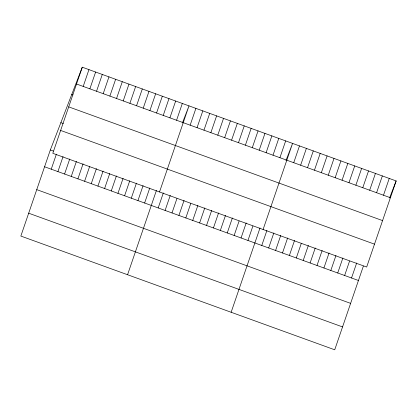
<?xml version="1.0" encoding="UTF-8"?>
<svg xmlns="http://www.w3.org/2000/svg" width="417" height="417" viewBox="0 0 417 417"><rect width="100%" height="100%" fill="white"/><g stroke="black" fill="none" stroke-linecap="round" stroke-linejoin="round"><path stroke-width="0.63" d="M82.279 67.205L52.803 153.3L366.673 267.026L396.15 180.936L82.279 67.205L50.327 149.974L20.85 236.064L334.721 349.795L363.374 266.098M51.244 169.187L56.378 154.191M83.202 86.423L88.951 69.623M57.916 171.606L63.05 156.604M89.869 88.837L95.623 72.042M64.583 174.019L69.717 159.023M96.541 91.255L102.29 74.455M71.255 176.438L76.389 161.436M103.207 93.674L108.962 76.874M77.922 178.851L83.061 163.855M109.88 96.087L115.629 79.293M84.594 181.27L89.728 166.274M116.546 98.506L122.301 81.706M91.266 183.688L96.4 168.687M123.218 100.924L128.968 84.125M97.932 186.102L103.067 171.106M129.89 103.338L135.64 86.543M104.604 188.52L109.739 173.524M136.557 105.756L142.306 88.957M111.271 190.939L116.406 175.938M143.229 108.17L148.978 91.375M117.943 193.352L123.078 178.356M149.896 110.588L155.65 93.789M124.61 195.771L129.744 180.769M156.568 113.007L162.317 96.207M131.282 198.19L136.416 183.188M163.235 115.42L168.989 98.626M137.949 200.603L143.088 185.607M169.907 117.839L175.656 101.039M144.621 203.022L149.755 188.02M176.573 120.258L182.328 103.458M127.566 274.735L156.427 190.439M159.518 191.971L188.995 105.876L182.406 122.942M158.194 207.937L163.328 192.941M190.152 125.173L195.901 108.378M165.101 210.439L170.235 195.443M197.053 127.675L202.808 110.88M172.007 212.941L176.933 198.544M203.96 130.177L209.715 113.382M178.909 215.443L184.048 200.447M210.866 132.679L216.616 115.884M185.815 217.945L190.746 203.548M217.773 135.181L223.522 118.386M192.722 220.447L197.856 205.451M224.674 137.683L230.429 120.888M199.628 222.949L204.763 207.953M231.581 140.185L237.33 123.39M206.53 225.451L211.664 210.455M238.488 142.687L244.237 125.892M213.436 227.953L218.571 212.957M245.394 145.189L251.143 128.394M220.343 230.455L225.477 215.459M252.295 147.691L258.05 130.896M227.249 232.957L232.384 217.961M259.202 150.193L264.951 133.398M234.151 235.459L239.082 221.062M266.109 152.695L271.858 135.9M241.057 237.961L246.192 222.965M273.01 155.197L278.764 138.402M247.964 240.463L252.89 226.066M279.916 157.699L285.666 140.904M231.143 312.265L260.005 227.969M263.096 229.496L292.572 143.406L285.984 160.472M261.772 245.467L266.906 230.471M293.73 162.703L299.479 145.908M268.678 247.969L273.813 232.973M300.631 165.205L306.386 148.41M275.585 250.471L280.719 235.475M307.538 167.707L313.287 150.912M282.486 252.973L287.621 237.977M314.444 170.209L320.193 153.414M289.393 255.475L294.527 240.479M321.345 172.711L327.1 155.916M296.299 257.977L301.225 243.58M328.252 175.213L334.007 158.418M303.201 260.479L308.34 245.483M335.159 177.715L340.908 160.92M310.107 262.981L315.242 247.985M342.065 180.217L347.814 163.422M317.014 265.483L322.148 250.487M348.966 182.719L354.721 165.924M323.92 267.985L329.055 252.989M355.873 185.221L361.622 168.426M330.822 270.487L335.956 255.491M362.78 187.723L368.529 170.928M337.728 272.989L342.863 257.993M369.681 190.225L375.436 173.43M344.635 275.491L349.561 261.094M376.587 192.727L382.342 175.932M351.536 277.993L356.676 262.997M383.494 195.229L389.243 178.434M389.561 198.002L396.15 180.936M76.53 84.005L390.401 197.731M71.734 94.518L72.949 94.961M68.701 106.872L382.571 220.598M60.872 122.661L63.295 123.536M60.632 130.432L374.502 244.159M50.327 149.974L53.36 151.069M44.577 166.769L358.443 280.495M36.748 189.636L350.614 303.362M28.679 213.196L342.55 326.923"/></g></svg>
